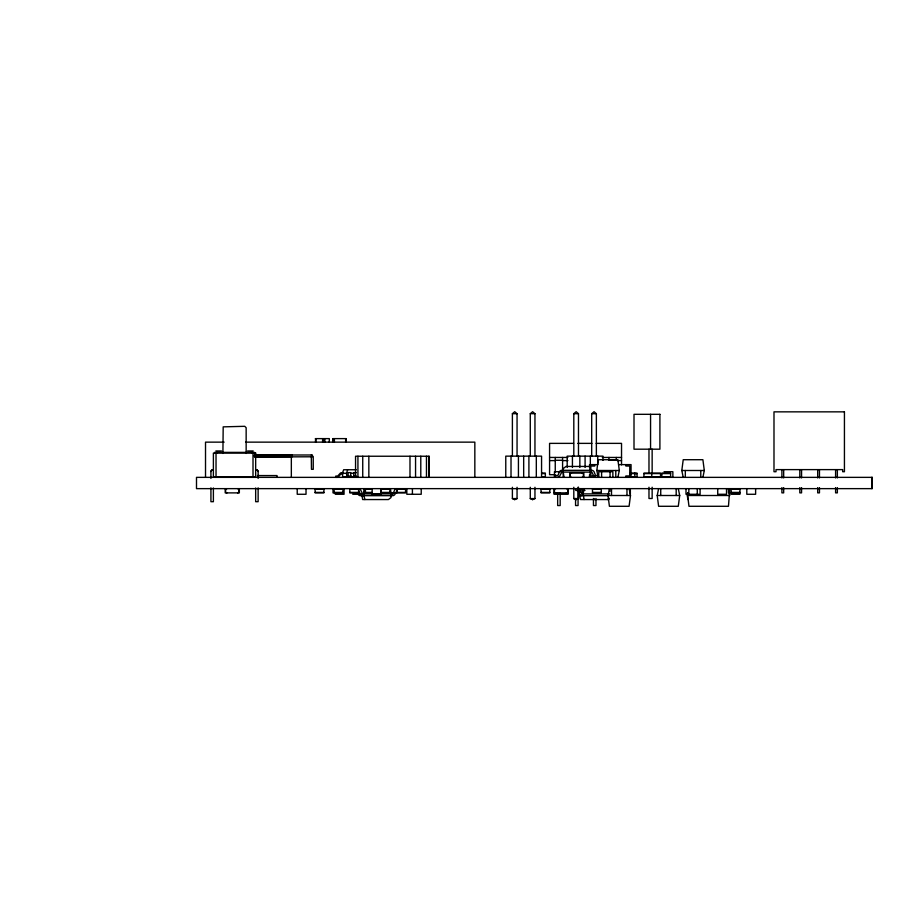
<?xml version="1.0" encoding="UTF-8"?>
<svg xmlns="http://www.w3.org/2000/svg" width="918" height="918" viewBox="0 0 918 918"><rect width="100%" height="100%" fill="white"/><g stroke="black" fill="none" stroke-linecap="round" stroke-linejoin="round"><path stroke-width="1.38" d="M598.226 477.36L596.815 470.498L598.226 459.711L617.894 459.711L619.306 470.498L617.894 477.36M629.082 488.64L630.494 495.502L629.082 506.288L609.414 506.288L608.003 495.502L609.414 488.64M683.221 477.36L681.81 470.498L683.221 459.711L702.89 459.711L704.301 470.498L702.89 477.36M678.287 488.64L679.699 495.502L678.287 506.288L658.619 506.288L657.208 495.502L658.619 488.64M363.941 493.918L364.951 488.64M579.866 492.599L580.624 488.64M584.146 488.64L583.137 493.918L584.089 499.553M688.179 492.759L687.651 495.502L688.97 506.288L728.467 506.288L729.787 488.64M346.843 476.786L346.522 473.263L347.67 469.741M353.843 476.786L342.724 476.786L342.38 473.263L343.676 469.741L356.253 469.741M391.24 493.299L390.643 493.873M392.801 494.136L394.488 490.43A2.697 2.697 0 0 1 397.024 488.64M512.393 456.143L512.393 413.685L514.711 411.712L517.052 413.685L517.052 456.143M530.283 456.143L530.283 413.685L532.601 411.712L534.953 413.685L534.953 456.143M573.807 456.143L573.807 413.685L576.148 411.712L578.478 413.685L578.478 456.143M591.697 456.143L591.697 413.685L594.049 411.712L596.367 413.685L596.367 456.143M607.613 499.553L609.3 498.267M573.807 487.274L573.807 498.589L576.137 499.633L578.478 498.589L578.478 487.274M512.393 487.274L512.393 498.589L514.723 499.633L517.052 498.589L517.052 487.274M530.283 487.274L530.283 498.589L532.612 499.633L534.953 498.589L534.953 487.274M392.881 493.873L362.656 493.918L360.866 490.43A2.697 2.697 0 0 0 358.605 488.651L358.582 492.886L349.792 492.886L349.792 488.64M397.069 490.396L395.05 494.136A2.697 2.697 0 0 1 392.881 495.674L360.235 495.674A2.697 2.697 0 0 1 358.077 494.136L357.986 493.918M342.873 472.621L340.578 472.896L337.962 475.742A1.308 1.308 0 0 1 337.399 476.029L335.781 476.063L335.781 477.36L337.376 477.349A1.756 1.756 0 0 0 337.939 477.165L340.693 474.25A1.308 1.308 0 0 1 341.266 473.952L342.873 473.929M512.393 413.685L517.052 413.685M530.283 413.685L534.953 413.685M573.807 413.685L578.478 413.685M591.697 413.685L596.367 413.685M315.402 438.62L329.31 438.62L329.275 442.143M332.947 438.62L346.132 438.62M224.141 442.143L205.517 442.143L205.517 477.36M245.622 442.143L474.836 442.143L474.836 477.36M573.555 443.371L549.572 443.371L549.572 474.686L555.218 474.686M577.789 443.371L591.903 443.371M596.138 443.371L621.532 443.371L621.532 464.829M215.856 450.967L221.49 450.967M247.562 450.967L253.196 450.967M254.504 455.018L312.361 454.995L312.361 456.785L254.504 456.969M254.504 455.213L291.339 455.099M254.504 455.374L291.339 455.374M254.504 455.569L291.339 455.569M254.504 455.81L291.339 455.81M254.504 456.074L291.339 456.074M254.504 456.361L291.339 456.361M254.504 456.659L291.339 456.659M549.572 457.451L567.863 457.451M602.334 457.451L621.532 457.451M555.252 460.274L562.585 460.274M549.572 460.595L555.218 460.595M562.275 460.595L567.909 460.595M617.298 460.595L621.532 460.595M597.561 464.623L589.551 464.623L589.551 467.457M618.789 464.623L631.056 464.623L631.056 477.36M596.815 470.498L619.306 470.498M681.81 470.498L704.301 470.498M664.047 471.726L672.86 471.726L672.86 477.36M356.345 472.621L353.751 472.621L353.751 477.36M541.586 473.114L545.349 473.114L545.349 477.36M629.794 473.114L637.058 473.114L637.058 477.36M342.38 473.263L346.522 473.263M350.756 473.263L353.579 473.263M541.586 473.585L545.349 473.585M629.794 473.585L637.058 473.585M643.92 473.585L660.547 473.585M661.821 473.585L670.61 473.585M257.453 475.57L277.029 475.57L277.029 477.36M348.117 476.063L350.722 476.063M353.751 476.063L356.356 476.063M541.586 476.89L545.349 476.89M629.794 476.89L637.058 476.89M643.92 476.89L660.547 476.89M661.821 476.89L670.61 476.89M315.126 489.11L323.916 489.11M334.129 489.11L342.93 489.11M349.792 489.11L358.582 489.11M365.444 489.11L371.733 489.11M381.108 489.11L389.898 489.11M396.76 489.11L405.549 489.11M541.035 489.11L549.825 489.11M592.489 489.11L601.279 489.11M731.153 489.11L739.942 489.11M582.196 490.396L585.007 490.396M315.126 492.415L323.916 492.415M334.129 492.415L342.93 492.415M349.792 492.415L358.582 492.415M365.444 492.415L371.733 492.415M381.108 492.415L389.898 492.415M396.76 492.415L405.549 492.415M541.035 492.415L549.825 492.415M592.489 492.415L601.279 492.415M731.153 492.415L739.942 492.415M371.733 492.886L365.444 492.886L365.444 488.64M391.091 492.886L405.549 492.886L405.549 488.64M554.036 492.886L568.15 492.886M731.153 492.886L739.942 492.886M609.609 493.918L581.76 493.895L580.073 490.43A2.697 2.697 0 0 0 577.537 488.64M335.242 494.274L344.055 494.274L344.055 488.64M352.741 494.274L364.01 494.274M608.003 495.502L630.494 495.502M657.208 495.502L679.699 495.502M579.614 493.918L579.614 495.686L608.267 495.686M512.393 498.589L517.052 498.589M530.283 498.589L534.953 498.589M573.807 498.589L578.478 498.589M608.932 499.553L580.566 499.553L579.614 495.686M581.909 495.686L581.679 495.674A2.697 2.697 0 0 1 579.51 494.136L578.214 490.694L575.747 490.396L575.747 488.64M362.713 495.686L362.484 495.674A2.697 2.697 0 0 1 360.315 494.136L358.617 490.441M311.294 454.995L313.233 456.659L313.256 469.316L311.466 469.316L311.317 456.785M359.718 493.471L361.703 493.918L362.656 499.553L388.417 499.553L390.942 497.613L391.412 495.686L390.414 488.64M687.938 499.553L686.985 493.918M364.894 499.553L363.941 495.686L364.01 488.64M609.609 488.64L610.114 491.279M564.008 477.36L563.009 470.314L563.48 468.387L566.004 466.447L589.528 466.447L590.481 472.081L589.482 477.36L589.551 474.537M871.997 477.36L871.997 488.64M837.354 469.614L837.354 477.922M837.354 487.607L837.354 492.863L835.598 492.863L835.598 487.607M835.598 469.614L835.598 477.922M819.464 469.614L819.464 477.922M819.464 487.607L819.464 492.863L817.697 492.863L817.697 487.607M817.697 469.614L817.697 477.922M801.563 469.614L801.563 477.922M801.563 487.607L801.563 492.863L799.808 492.863L799.808 487.607M799.808 469.614L799.808 477.922M783.674 469.614L783.674 477.922M783.674 487.607L783.674 492.863L781.906 492.863L781.906 487.607M781.906 469.614L781.906 477.922M755.617 488.64L755.617 494.274L746.804 494.274L746.804 488.64M739.954 488.64L739.954 494.274L731.141 494.274L731.141 488.64M728.467 492.759L728.467 488.64L729.787 495.502L687.651 495.502L687.651 492.759M726.528 488.64L726.528 494.274L717.727 494.274L717.727 488.64M700.778 470.498L700.778 477.36M700.101 488.64L700.101 494.274L686.01 494.274L686.01 488.64M697.278 488.64L697.278 494.274M688.833 488.64L688.833 494.274M685.321 470.498L685.321 477.36M676.187 488.64L676.187 495.502M670.61 477.36L670.61 473.114L661.821 473.114L661.821 477.36M660.73 488.64L660.73 495.502M660.547 477.36L660.547 473.114L643.92 473.114L643.92 477.36M652.147 449.189L652.147 473.309M652.147 487.228L652.147 498.497L648.98 498.497L648.98 487.228M651.746 473.114L651.746 477.36M650.564 414.316L650.564 449.189M648.98 449.189L648.98 473.309M634.82 473.114L634.82 477.36M630.356 488.64L630.356 494.274M626.971 488.64L626.971 495.502M625.858 464.623L625.858 466.034L629.759 466.034L629.759 475.949L625.858 475.949L625.858 477.36M616.265 457.451L616.265 460.274L608.944 460.274L608.944 457.451M615.783 470.498L615.783 477.36M612.868 477.36L612.868 471.726L598.777 471.726L598.777 477.36M611.514 488.64L611.514 495.502M610.057 471.726L610.057 477.36M602.977 460.388L602.977 456.143L567.186 456.143L567.186 467.457M601.6 471.726L601.6 477.36M601.279 488.64L601.279 492.886L592.489 492.886L592.489 488.64M597.882 477.36L597.882 475.604L595.484 475.375L594.107 471.863A2.697 2.697 0 0 0 591.949 470.326L561.541 470.326A2.697 2.697 0 0 0 559.383 471.863L558.075 475.306L555.608 475.604L555.608 477.36M597.733 456.143L597.733 464.634M595.966 498.497L595.966 505.543L593.453 505.543L593.453 498.497M594.738 464.623L594.738 466.034L590.848 466.034L590.848 475.949L594.738 475.949L594.738 477.36M594.038 498.589L594.038 499.633M590.331 456.143L590.331 464.634M585.087 456.143L585.087 467.457M583.802 477.36L583.802 473.114L569.688 473.114L569.688 477.36M582.196 488.64L582.196 494.377M582.035 473.114L583.366 473.585L583.366 476.89L582.035 477.36M579.843 456.143L579.843 467.457M578.065 487.228L578.065 505.543L575.563 505.543L575.563 498.497M576.137 498.589L576.137 499.633M572.43 456.143L572.43 467.457M571.455 473.114L570.124 473.585L570.124 476.89L571.455 477.36M568.139 488.64L568.139 494.274L554.047 494.274L554.036 488.64M566.383 488.64L567.703 489.11L567.703 492.415L566.383 492.886M563.25 477.36L563.25 471.726L554.449 471.726L554.449 477.36M562.585 457.451L562.585 470.704M560.175 492.863L560.175 505.543L557.662 505.543L557.662 492.863M555.792 488.64L554.472 489.11L554.472 492.415L555.792 492.886M555.252 457.451L555.252 472.036M549.825 488.64L549.825 492.886L541.035 492.886L541.035 488.64M541.563 477.36L541.563 456.143L505.772 456.143L505.772 477.36M536.319 456.143L536.319 477.36M532.612 498.589L532.612 499.633M528.906 456.143L528.906 477.36M523.673 456.143L523.673 477.36M518.429 456.143L518.429 477.36M514.723 498.589L514.723 499.633M511.016 456.143L511.016 477.36M429.131 477.36L429.131 456.235L355.553 456.235L355.553 477.36M428.913 456.235L428.913 477.36M426.468 456.235L426.468 477.36M421.224 488.64L421.224 494.274L406.823 494.274L406.823 488.64M420.788 456.235L420.788 477.36M415.556 456.235L415.556 477.36M412.411 488.64L412.411 494.274M409.99 456.235L409.99 477.36M396.76 488.64L396.76 492.886M389.898 488.64L389.898 492.886L381.108 492.886L381.108 488.64M380.959 488.64L380.959 494.274L372.157 494.274L372.157 488.64M368.841 456.235L368.841 477.36M362.736 456.235L362.736 477.36M357.928 456.235L357.928 477.36M350.883 475.972L350.883 477.36M350.722 477.36L350.71 472.621L348.117 472.621L348.117 477.36M348.289 475.972L348.289 477.36M345.96 438.62L345.96 442.143M345.776 438.62L345.776 442.143M345.638 438.62L345.638 442.143M342.93 488.64L342.93 492.886L333.016 492.886L333.016 488.64M334.393 438.62L334.393 442.143M334.129 488.64L334.129 492.886M333.486 438.62L333.486 442.143M333.383 438.62L333.337 442.143M324.811 438.62L324.846 442.143M323.916 488.64L323.916 492.886L315.126 492.886L315.126 488.64M323.526 438.62L323.526 442.143M322.608 438.62L322.608 442.143M315.918 438.62L315.918 442.143M315.517 438.62L315.517 442.143M306.027 488.64L306.027 494.274L297.225 494.274L297.225 488.64M292.234 454.995L292.234 456.785M291.339 454.995L291.339 477.36M258.13 478.381L258.13 471.244A2.536 2.536 0 0 0 255.663 469.614A2.605 2.605 0 0 1 258.13 471.519M258.13 487.86L258.13 501.698L255.663 501.698L255.663 487.997M254.424 453.079L254.424 452.379L214.628 452.379L214.628 453.079M253.012 453.079L253.012 477.027M252.312 452.379L252.312 453.079M246.15 453.458L246.15 427.719L244.739 426.308L223.189 426.859L222.902 453.458M239.346 488.64L239.346 492.886L225.231 492.886L225.231 488.64M237.578 488.64L238.909 489.11L238.909 492.415L237.578 492.886M226.998 488.64L225.667 489.11L225.667 492.415L226.998 492.886M216.728 452.379L216.728 453.079M216.028 453.079L216.028 477.027M213.389 487.997L213.389 501.698L210.922 501.698L210.922 487.86M210.922 478.381L210.922 471.244A2.536 2.536 0 0 1 213.389 469.614A2.605 2.605 0 0 0 210.922 471.519M596.092 477.36A2.697 2.697 0 0 1 593.556 475.57L591.858 472.104L561.827 472.081L559.934 475.57A2.697 2.697 0 0 1 557.398 477.36M391.688 495.33A2.697 2.697 0 0 1 390.643 495.674M844.434 411.849L773.989 411.849L773.989 471.726L776.008 471.726L776.008 469.614L842.678 469.614L842.678 471.726L844.434 471.726L844.434 411.849M659.904 414.316L634.005 414.316L634.005 449.189L659.904 449.189L659.904 414.316M255.663 453.079L213.389 453.079L213.389 477.027L255.663 477.027L255.663 453.079M872.1 477.36L196.498 477.36L196.498 488.64L872.1 488.64L872.1 477.36M333.108 442.143L333.108 438.62L333.085 442.143"/></g></svg>
